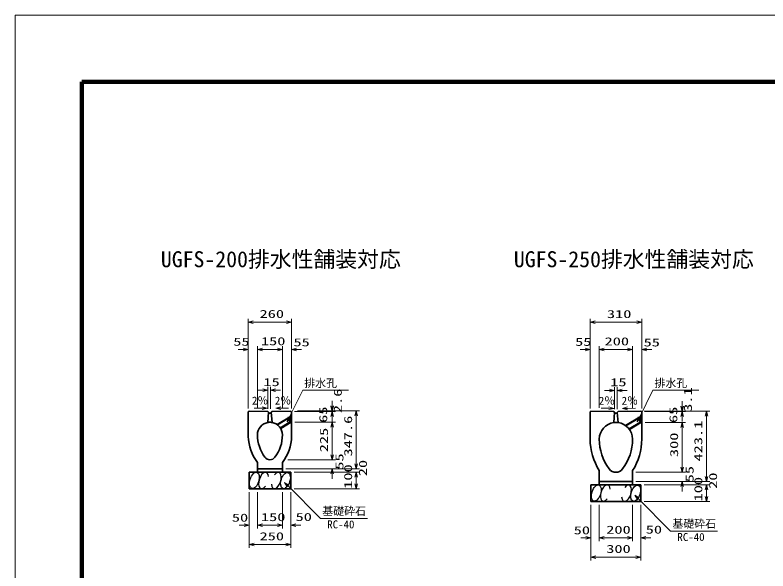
# Model space of a CAD drawing. Units: millimetres on the paper. Extents: x 0 to 841, y 0 to 594.
# Drawn here: x 0 to 226.3, y 426.9 to 594 of the extents above; entities that cross this region are included whole.
import ezdxf
from ezdxf.enums import TextEntityAlignment as Align

# ---------------------------------------------------------------- set-up
doc = ezdxf.new("R2010")
doc.units = ezdxf.units.MM
doc.linetypes.add('DASHED', pattern=[7.5, 6, -1.5])
for name, color, linetype, lineweight in [('D-STR-DIM（寸法）', 7, 'Continuous', 13), ('D-STR-HTXT(基礎砕石-旗)', 7, 'Continuous', 13), ('D-STR-HTXT（WS-旗）', 7, 'Continuous', 13), ('D-STR-STRF(グリ)', 7, 'Continuous', 25), ('D-STR（構造物WS）', 1, 'Continuous', 35), ('D-STR（構造物）', 1, 'Continuous', 35), ('D-TTL-LINE（区切線）', 7, 'Continuous', 18), ('D-TTL（外枠）', 2, 'Continuous', 140)]:
    doc.layers.add(name, color=color, linetype=linetype, lineweight=lineweight)
doc.layers.add('D-STR-TXT(文字)', color=7, linetype='Continuous')
doc.styles.add('ＭＳ ゴシック', font='')
doc.styles.get('ＭＳ ゴシック').set_extended_font_data('MS Gothic')

# ---------------------------------------------------------------- blocks, each defined once
blk = doc.blocks.new('_Open30')
at = {"color": 7, "linetype": 'Continuous', "lineweight": 13}
for p, q in [((-1, 0.2679), (0, 0)), ((0, 0), (-1, -0.2679)), ((0, 0), (-1, 0))]:
    blk.add_line(p, q, dxfattribs=at)

msp = doc.modelspace()

# ---------------------------------------------------------------- linework, layer by layer
at = {"layer": 'D-STR-DIM（寸法）'}
for p, q in [((70.1, 494.481), (70.1, 502.69)), ((83.1, 494.481), (83.1, 502.69)), ((172.829, 494.443), (172.829, 502.652)), ((172.829, 494.443), (172.829, 502.652)), ((188.329, 494.443), (188.329, 502.652)), ((188.329, 494.443), (188.329, 502.652)), ((71.6, 501.69), (81.6, 501.69)), ((174.329, 501.652), (186.829, 501.652)), ((174.329, 501.652), (186.829, 501.652)), ((68.6, 493.481), (67.1, 493.481)), ((70.1, 475.719), (70.1, 494.481)), ((72.85, 475.944), (72.85, 494.481)), ((72.85, 475.913), (72.85, 494.481)), ((74.35, 493.481), (75.85, 493.481)), ((74.35, 493.481), (78.85, 493.481)), ((78.85, 493.481), (77.35, 493.481)), ((80.35, 475.913), (80.35, 494.481)), ((80.35, 475.944), (80.35, 494.481)), ((83.1, 475.749), (83.1, 494.481)), ((84.6, 493.481), (86.1, 493.481)), ((171.329, 493.443), (169.829, 493.443)), ((171.329, 493.443), (169.829, 493.443)), ((172.829, 475.711), (172.829, 494.443)), ((172.829, 475.711), (172.829, 494.443)), ((175.579, 475.906), (175.579, 494.443)), ((175.579, 475.906), (175.579, 494.443)), ((175.579, 475.906), (175.579, 494.443)), ((175.579, 475.906), (175.579, 494.443)), ((177.079, 493.443), (178.579, 493.443)), ((177.079, 493.443), (184.079, 493.443)), ((177.079, 493.443), (178.579, 493.443)), ((177.079, 493.443), (184.079, 493.443)), ((184.079, 493.443), (182.579, 493.443)), ((184.079, 493.443), (182.579, 493.443)), ((185.579, 475.906), (185.579, 494.443)), ((185.579, 475.906), (185.579, 494.443)), ((185.579, 475.906), (185.579, 494.443)), ((185.579, 475.906), (185.579, 494.443)), ((188.329, 475.711), (188.329, 494.443)), ((188.329, 475.711), (188.329, 494.443)), ((189.829, 493.443), (191.329, 493.443)), ((189.829, 493.443), (191.329, 493.443)), ((75.955, 475.6), (75.955, 482.194)), ((75.955, 475.6), (75.955, 482.194)), ((76.747, 475.584), (76.747, 482.194)), ((76.747, 475.584), (76.747, 482.194)), ((180.184, 475.562), (180.184, 482.156)), ((180.184, 475.562), (180.184, 482.156)), ((180.976, 475.546), (180.976, 482.156)), ((180.976, 475.546), (180.976, 482.156)), ((74.455, 481.194), (72.955, 481.194)), ((74.455, 481.194), (72.955, 481.194)), ((78.247, 481.194), (79.747, 481.194)), ((78.247, 481.194), (79.747, 481.194)), ((178.684, 481.156), (177.184, 481.156)), ((178.684, 481.156), (177.184, 481.156)), ((182.476, 481.156), (183.976, 481.156)), ((182.476, 481.156), (183.976, 481.156)), ((95.293, 476.502), (95.293, 478.002)), ((95.293, 476.349), (95.293, 477.849)), ((95.293, 476.349), (95.293, 477.849)), ((200.522, 476.456), (200.522, 477.956)), ((200.522, 476.456), (200.522, 477.956)), ((200.522, 476.318), (200.522, 477.818)), ((71.864, 475.863), (74.226, 475.816)), ((71.864, 475.863), (74.226, 475.816)), ((82.21, 475.859), (79.849, 475.812)), ((82.21, 475.859), (79.849, 475.812)), ((176.093, 475.825), (178.455, 475.778)), ((176.093, 475.825), (178.455, 475.778)), ((186.44, 475.821), (184.078, 475.774)), ((186.44, 475.821), (184.078, 475.774)), ((83.968, 474.849), (96.293, 474.849)), ((83.968, 474.849), (96.293, 474.849)), ((83.968, 474.849), (96.293, 474.849)), ((84.85, 475.002), (96.293, 475.002)), ((85.85, 475.002), (103.553, 475.002)), ((95.293, 473.349), (95.293, 471.849)), ((102.553, 459.089), (102.553, 473.502)), ((189.079, 474.956), (208.782, 474.956)), ((189.079, 474.956), (208.782, 474.956)), ((189.22, 474.818), (201.522, 474.818)), ((189.22, 474.818), (201.522, 474.818)), ((189.22, 474.818), (201.522, 474.818)), ((190.079, 474.956), (201.522, 474.956)), ((190.079, 474.956), (201.522, 474.956)), ((200.522, 473.318), (200.522, 471.818)), ((200.522, 473.318), (200.522, 471.818)), ((207.782, 455.291), (207.782, 473.456)), ((207.782, 455.291), (207.782, 473.456)), ((84.1, 471.587), (96.293, 471.587)), ((84.1, 471.587), (96.293, 471.587)), ((84.1, 471.587), (96.293, 471.587)), ((189.329, 471.541), (201.522, 471.541)), ((189.329, 471.541), (201.522, 471.541)), ((95.293, 470.087), (95.293, 468.587)), ((95.293, 461.839), (95.293, 470.087)), ((95.293, 470.087), (95.293, 468.587)), ((200.522, 458.041), (200.522, 470.041)), ((200.522, 470.041), (200.522, 468.541)), ((95.293, 461.839), (95.293, 463.339)), ((81.94, 460.339), (96.293, 460.339)), ((81.94, 460.339), (96.293, 460.339)), ((102.553, 459.089), (102.553, 460.589)), ((200.522, 458.041), (200.522, 459.541)), ((81.35, 457.589), (103.553, 457.589)), ((81.35, 457.589), (103.553, 457.589)), ((81.35, 457.589), (96.293, 457.589)), ((83.85, 456.589), (103.553, 456.589)), ((83.85, 456.589), (103.553, 456.589)), ((95.293, 456.089), (95.293, 454.589)), ((102.553, 453.089), (102.553, 455.089)), ((102.553, 455.089), (102.553, 453.589)), ((186.579, 456.541), (201.522, 456.541)), ((186.579, 456.541), (201.522, 456.541)), ((207.782, 455.291), (207.782, 456.791)), ((207.782, 455.291), (207.782, 456.791)), ((186.579, 453.791), (201.522, 453.791)), ((186.579, 453.791), (208.782, 453.791)), ((186.579, 453.791), (208.782, 453.791)), ((186.579, 453.791), (208.782, 453.791)), ((186.579, 453.791), (208.782, 453.791)), ((189.079, 452.791), (208.782, 452.791)), ((189.079, 452.791), (208.782, 452.791)), ((189.079, 452.791), (208.782, 452.791)), ((189.079, 452.791), (208.782, 452.791)), ((70.35, 450.589), (70.35, 439.622)), ((70.35, 450.589), (70.35, 439.622)), ((72.85, 450.589), (72.85, 439.622)), ((72.85, 450.589), (72.85, 439.622)), ((72.85, 450.589), (72.85, 439.622)), ((80.35, 450.589), (80.35, 439.622)), ((80.35, 450.589), (80.35, 439.622)), ((82.85, 450.589), (82.85, 439.622)), ((83.85, 451.589), (103.553, 451.589)), ((200.522, 452.291), (200.522, 450.791)), ((207.782, 449.291), (207.782, 451.291)), ((207.782, 451.291), (207.782, 449.791)), ((207.782, 449.291), (207.782, 451.291)), ((207.782, 451.291), (207.782, 449.791)), ((173.079, 446.791), (173.079, 435.824)), ((173.079, 446.791), (173.079, 435.824)), ((175.579, 446.791), (175.579, 435.824)), ((175.579, 446.791), (175.579, 435.824)), ((175.579, 446.791), (175.579, 435.824)), ((175.579, 446.791), (175.579, 435.824)), ((185.579, 446.791), (185.579, 435.824)), ((185.579, 446.791), (185.579, 435.824)), ((185.579, 446.791), (185.579, 435.824)), ((185.579, 446.791), (185.579, 435.824)), ((188.079, 446.791), (188.079, 435.824)), ((188.079, 446.791), (188.079, 435.824)), ((189.079, 447.791), (208.782, 447.791)), ((189.079, 447.791), (208.782, 447.791)), ((68.85, 440.622), (67.35, 440.622)), ((68.85, 440.622), (67.35, 440.622)), ((70.35, 439.622), (70.35, 433.848)), ((74.35, 440.622), (75.85, 440.622)), ((74.35, 440.622), (75.85, 440.622)), ((74.35, 440.622), (78.85, 440.622)), ((78.85, 440.622), (77.35, 440.622)), ((82.85, 439.622), (82.85, 433.848)), ((84.35, 440.622), (85.85, 440.622)), ((171.579, 436.824), (170.079, 436.824)), ((171.579, 436.824), (170.079, 436.824)), ((177.079, 436.824), (178.579, 436.824)), ((177.079, 436.824), (184.079, 436.824)), ((177.079, 436.824), (178.579, 436.824)), ((177.079, 436.824), (184.079, 436.824)), ((184.079, 436.824), (182.579, 436.824)), ((184.079, 436.824), (182.579, 436.824)), ((189.579, 436.824), (191.079, 436.824)), ((189.579, 436.824), (191.079, 436.824)), ((71.85, 434.848), (81.35, 434.848)), ((173.079, 435.824), (173.079, 430.05)), ((173.079, 435.824), (173.079, 430.05)), ((188.079, 435.824), (188.079, 430.05)), ((188.079, 435.824), (188.079, 430.05)), ((174.579, 431.05), (186.579, 431.05)), ((174.579, 431.05), (186.579, 431.05))]:
    msp.add_line(p, q, dxfattribs=at)
at = {"layer": 'D-STR-HTXT(基礎砕石-旗)'}
for points in [[(105.894, 442.616), (91.79, 442.616), (82.067, 452.433)], [(211.123, 438.818), (197.02, 438.818), (187.297, 448.635)]]:
    msp.add_lwpolyline(points, dxfattribs=at)
at = {"layer": 'D-STR-HTXT（WS-旗）'}
for points in [[(100.227, 481.274), (86.439, 481.274), (82.398, 473.063)], [(205.456, 481.266), (191.668, 481.266), (187.627, 473.055)]]:
    msp.add_lwpolyline(points, dxfattribs=at)
at = {"layer": 'D-STR-STRF(グリ)'}
for centre, major_axis in [((71.926, 454.112), (0.79, 2.421)), ((81.275, 454.065), (-0.79, -2.421)), ((174.655, 450.314), (0.79, 2.421)), ((186.504, 450.267), (-0.79, -2.421))]:
    msp.add_ellipse(centre, major_axis=major_axis, ratio=0.5139, dxfattribs=at)
for centre, major_axis in [((74.666, 454.112), (0.79, 2.421)), ((78.534, 454.065), (-0.79, -2.421)), ((177.395, 450.314), (0.79, 2.421)), ((183.763, 450.267), (-0.79, -2.421))]:
    msp.add_ellipse(centre, major_axis=major_axis, ratio=0.5139, start_param=5.3575563, end_param=10.3750652, dxfattribs=at)
at = {"layer": 'D-STR（構造物WS）'}
for p, q in [((82.942, 473.452), (78.731, 470.925)), ((78.863, 470.829), (82.525, 473.027)), ((82.525, 473.069), (83.025, 473.369)), ((82.525, 471.869), (82.525, 473.069)), ((83.025, 473.369), (82.778, 473.616)), ((83.025, 471.569), (83.025, 473.369)), ((188.171, 473.444), (183.468, 470.622)), ((183.599, 470.526), (187.754, 473.018)), ((187.754, 473.061), (188.254, 473.361)), ((187.754, 471.861), (187.754, 473.061)), ((188.254, 473.361), (188.007, 473.608)), ((188.254, 471.561), (188.254, 473.361)), ((83.025, 471.869), (79.736, 469.895)), ((79.866, 469.682), (83.025, 471.577)), ((83.025, 471.869), (82.525, 471.869)), ((82.722, 471.394), (83.025, 471.569)), ((188.254, 471.861), (184.519, 469.619)), ((184.669, 469.418), (188.254, 471.569)), ((188.254, 471.861), (187.754, 471.861)), ((187.951, 471.386), (188.254, 471.561))]:
    msp.add_line(p, q, dxfattribs=at)
at = {"layer": 'D-STR（構造物）'}
for p, q in [((70.35, 474.964), (70.1, 474.719)), ((70.1, 474.719), (70.1, 467.255)), ((75.975, 474.849), (70.35, 474.964)), ((75.975, 474.849), (76.2, 474.599)), ((76.2, 474.594), (75.975, 471.534)), ((76.455, 474.344), (76.745, 474.344)), ((76.995, 474.599), (77.225, 474.849)), ((76.995, 474.599), (77.225, 471.534)), ((82.85, 474.964), (77.225, 474.849)), ((82.85, 474.964), (83.1, 474.719)), ((83.1, 474.719), (83.1, 467.329)), ((173.079, 474.956), (172.829, 474.711)), ((172.829, 474.711), (172.829, 466.541)), ((179.954, 474.818), (173.079, 474.956)), ((179.954, 474.818), (180.182, 474.564)), ((179.954, 474.818), (180.184, 474.562)), ((180.182, 474.564), (179.954, 471.502)), ((180.974, 474.564), (181.206, 471.501)), ((180.976, 474.564), (181.204, 474.818)), ((180.976, 474.564), (181.204, 474.818)), ((181.204, 474.818), (188.079, 474.956)), ((188.079, 474.956), (188.329, 474.711)), ((188.329, 474.711), (188.329, 466.541)), ((72.85, 459.504), (72.85, 456.589)), ((80.35, 459.504), (80.35, 456.589)), ((80.35, 457.589), (72.85, 457.589)), ((175.579, 457.051), (175.579, 453.791)), ((185.579, 453.791), (185.579, 457.051)), ((70.35, 456.589), (82.85, 456.589)), ((70.35, 456.589), (70.35, 451.589)), ((82.85, 456.589), (82.85, 451.589)), ((175.579, 452.791), (175.579, 454.881)), ((173.079, 452.791), (188.079, 452.791)), ((173.079, 452.791), (173.079, 447.791)), ((175.579, 453.791), (185.579, 453.791)), ((185.579, 453.746), (185.579, 452.746)), ((188.079, 447.791), (188.079, 452.791)), ((70.35, 451.589), (82.85, 451.589)), ((173.079, 447.791), (188.079, 447.791))]:
    msp.add_line(p, q, dxfattribs=at)
at = {"layer": 'D-STR（構造物）', "linetype": 'DASHED'}
for p in [(180.434, 474.314), (180.724, 474.314)]:
    msp.add_line(p, (180.579, 474.314), dxfattribs=at)
at = {"layer": 'D-STR（構造物）'}
for centre, radius, start, end in [((76.45, 474.594), 0.25, 179.93762, 270), ((76.745, 474.594), 0.25, 270, 0.06238), ((76.6, 467.839), 3.75, 99.59193, 180.04506), ((76.606, 467.841), 3.745, 359.92426, 80.47554), ((180.58, 466.541), 5, 97.18519, 179.99805), ((180.579, 466.541), 5, 0, 82.81926), ((83.38, 467.599), 13.284, 181.1595, 217.55334), ((84.1, 467.839), 11.25, 180.015, 216.8604), ((69.1, 467.839), 11.25, 323.13959, 359.98497), ((69.815, 467.599), 13.284, 322.44666, 358.84048), ((190.579, 466.541), 17.75, 180, 212.32053), ((190.579, 466.541), 15, 180, 216.86989), ((170.579, 466.541), 15, 323.1301, 0), ((170.579, 466.541), 17.75, 327.67947, 0), ((76.6, 462.214), 1.875, 216.81288, 323.1871), ((180.579, 459.041), 2.5, 216.86987, 323.13013)]:
    msp.add_arc(centre, radius, start, end, dxfattribs=at)
at = {"layer": 'D-STR（構造物）', "linetype": 'DASHED'}
for centre, radius, start, end in [((180.432, 474.564), 0.25, 179.93762, 270), ((180.726, 474.564), 0.25, 270, 0.06238), ((76.6, 467.869), 3.717, 80.32104, 99.67896), ((180.579, 466.53), 5.011, 82.82494, 97.15522)]:
    msp.add_arc(centre, radius, start, end, dxfattribs=at)
at = {"layer": 'D-TTL-LINE（区切線）'}
for p, q in [((841, 594), (0, 594)), ((0, 594), (0, 0))]:
    msp.add_line(p, q, dxfattribs=at)
at = {"layer": 'D-TTL（外枠）'}
for p, q in [((820.9, 573.9), (20.1, 573.9)), ((20.1, 573.9), (20.1, 20.1))]:
    msp.add_line(p, q, dxfattribs=at)

# ---------------------------------------------------------------- block references
at = {"layer": 'D-STR-DIM（寸法）', "xscale": 1.5, "yscale": 1.5}
for p, rotation in [((70.1, 501.69), 180), ((172.829, 501.652), 180), ((172.829, 501.652), 180), ((72.85, 493.481), 180), ((72.85, 493.481), 180), ((83.1, 493.481), 180), ((175.579, 493.443), 180), ((175.579, 493.443), 180), ((175.579, 493.443), 180), ((175.579, 493.443), 180), ((188.329, 493.443), 180), ((188.329, 493.443), 180), ((76.747, 481.194), 180), ((76.747, 481.194), 180), ((180.976, 481.156), 180), ((180.976, 481.156), 180), ((75.725, 475.786), 358.85424), ((75.725, 475.786), 358.85424), ((78.349, 475.782), 181.14576), ((78.349, 475.782), 181.14576), ((95.293, 475.002), 270), ((95.293, 474.849), 270), ((95.293, 474.849), 270), ((179.954, 475.748), 358.85424), ((179.954, 475.748), 358.85424), ((182.578, 475.744), 181.14576), ((182.578, 475.744), 181.14576), ((200.522, 474.956), 270), ((200.522, 474.956), 270), ((200.522, 474.818), 270), ((95.293, 474.849), 90), ((102.553, 475.002), 90), ((200.522, 474.818), 90), ((200.522, 474.818), 90), ((207.782, 474.956), 90), ((207.782, 474.956), 90), ((95.293, 471.587), 90), ((95.293, 471.587), 90), ((95.293, 471.587), 90), ((200.522, 471.541), 90), ((200.522, 471.541), 90), ((95.293, 460.339), 270), ((95.293, 460.339), 270), ((95.293, 457.589), 90), ((102.553, 457.589), 270), ((102.553, 457.589), 270), ((200.522, 456.541), 270), ((200.522, 456.541), 270), ((102.553, 456.589), 90), ((102.553, 456.589), 90), ((207.782, 453.791), 270), ((207.782, 453.791), 270), ((207.782, 453.791), 270), ((207.782, 453.791), 270), ((102.553, 451.589), 270), ((200.522, 453.791), 90), ((207.782, 452.791), 90), ((207.782, 452.791), 90), ((207.782, 452.791), 90), ((207.782, 452.791), 90), ((207.782, 447.791), 270), ((207.782, 447.791), 270), ((72.85, 440.622), 180), ((72.85, 440.622), 180), ((72.85, 440.622), 180), ((82.85, 440.622), 180), ((175.579, 436.824), 180), ((175.579, 436.824), 180), ((175.579, 436.824), 180), ((175.579, 436.824), 180), ((188.079, 436.824), 180), ((188.079, 436.824), 180), ((70.35, 434.848), 180), ((173.079, 431.05), 180), ((173.079, 431.05), 180)]:
    msp.add_blockref('_Open30', p, dxfattribs=dict(at, rotation=rotation))
for p in [(83.1, 501.69), (188.329, 501.652), (188.329, 501.652), (70.1, 493.481), (80.35, 493.481), (80.35, 493.481), (172.829, 493.443), (172.829, 493.443), (185.579, 493.443), (185.579, 493.443), (185.579, 493.443), (185.579, 493.443), (75.955, 481.194), (75.955, 481.194), (180.184, 481.156), (180.184, 481.156), (70.35, 440.622), (70.35, 440.622), (80.35, 440.622), (80.35, 440.622), (173.079, 436.824), (173.079, 436.824), (185.579, 436.824), (185.579, 436.824), (185.579, 436.824), (185.579, 436.824), (82.85, 434.848), (188.079, 431.05), (188.079, 431.05)]:
    msp.add_blockref('_Open30', p, dxfattribs=at)
at = {"layer": 'D-STR-HTXT(基礎砕石-旗)', "xscale": 1.5, "yscale": 1.5, "rotation": 134.72505}
for p in [(81.012, 453.498), (186.241, 449.7)]:
    msp.add_blockref('_Open30', p, dxfattribs=at)
at = {"layer": 'D-STR-HTXT（WS-旗）', "xscale": 1.5, "yscale": 1.5, "rotation": 243.798}
for p in [(81.736, 471.717), (186.965, 471.709)]:
    msp.add_blockref('_Open30', p, dxfattribs=at)

# ---------------------------------------------------------------- texts
at = {"layer": 'D-STR-DIM（寸法）', "style": 'ＭＳ ゴシック', "width": 1.5}
for s, p in [('260', (73.475, 502.227)), ('310', (177.871, 502.189)), ('310', (177.871, 502.189)), ('55', (65.581, 493.875)), ('150', (73.892, 494.019)), ('55', (83.665, 493.704)), ('55', (168.31, 493.837)), ('55', (168.31, 493.837)), ('200', (177.163, 493.981)), ('200', (177.163, 493.981)), ('55', (188.894, 493.667)), ('55', (188.894, 493.667)), ('15', (74.638, 481.731)), ('15', (74.638, 481.731)), ('15', (178.867, 481.693)), ('15', (178.867, 481.693)), ('50', (65.153, 440.989)), ('50', (65.153, 440.989)), ('150', (73.892, 441.159)), ('50', (84.302, 441.197)), ('50', (167.882, 437.191)), ('50', (167.882, 437.191)), ('200', (177.663, 437.361)), ('200', (177.663, 437.361)), ('50', (189.531, 437.399)), ('50', (189.531, 437.399)), ('250', (73.475, 435.386)), ('300', (177.663, 431.588)), ('300', (177.663, 431.588))]:
    msp.add_text(s, height=2.405, dxfattribs=at).set_placement(p, align=Align.BOTTOM_LEFT)
for s, p in [('2.6', (98.905, 474.339)), ('3.1', (204.135, 474.71)), ('3.1', (204.135, 474.71)), ('65', (94.527, 471.408)), ('65', (94.527, 471.408)), ('65', (199.756, 471.362)), ('347.6', (102.016, 461.295)), ('423.1', (207.245, 459.79)), ('423.1', (207.245, 459.79)), ('225', (94.755, 462.583)), ('300', (199.984, 461.124)), ('55', (99.401, 457.331)), ('20', (106.467, 455.37)), ('100', (102.016, 451.589)), ('55', (204.63, 453.533)), ('100', (207.245, 447.791)), ('100', (207.245, 447.791)), ('20', (211.696, 451.572)), ('20', (211.696, 451.572))]:
    msp.add_text(s, height=2.405, rotation=90, dxfattribs=at).set_placement(p, align=Align.BOTTOM_LEFT)
at = {"layer": 'D-STR-DIM（寸法）', "style": 'ＭＳ ゴシック'}
for rotation, p in [(0.01, (71.198, 476.176)), (0.01, (71.198, 476.176)), (359.99, (78.067, 476.172)), (359.99, (78.067, 476.172)), (0.01, (175.427, 476.138)), (0.01, (175.427, 476.138)), (359.99, (182.296, 476.134)), (359.99, (182.296, 476.134))]:
    msp.add_text('2％', height=2.405, rotation=rotation, dxfattribs=at).set_placement(p, align=Align.BOTTOM_LEFT)
at = {"layer": 'D-STR-HTXT(基礎砕石-旗)', "style": 'ＭＳ ゴシック'}
for s, p in [('基礎砕石', (92.326, 442.952)), ('RC-40', (93.814, 438.966)), ('基礎砕石', (197.555, 439.154)), ('RC-40', (199.043, 435.168))]:
    msp.add_text(s, height=2.405, dxfattribs=at).set_placement(p, align=Align.BOTTOM_LEFT)
at = {"layer": 'D-STR-HTXT（WS-旗）', "style": 'ＭＳ ゴシック'}
for p in [(86.92, 481.426), (192.149, 481.418)]:
    msp.add_text('排水孔', height=2.405, dxfattribs=at).set_placement(p, align=Align.BOTTOM_LEFT)
at = {"layer": 'D-STR-TXT(文字)', "style": 'ＭＳ ゴシック'}
for s, p in [('UGFS-200排水性舗装対応', (43.813, 516.751)), ('UGFS-250排水性舗装対応', (149.896, 516.751))]:
    msp.add_text(s, height=4.811, dxfattribs=at).set_placement(p, align=Align.BOTTOM_LEFT)

doc.saveas('drawing.dxf')
